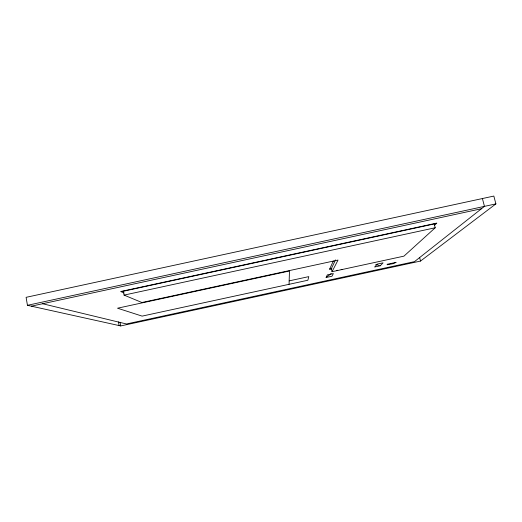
<?xml version="1.0" encoding="UTF-8"?>
<svg xmlns="http://www.w3.org/2000/svg" width="522" height="522" viewBox="0 0 522 522"><rect width="100%" height="100%" fill="white"/><g stroke="black" fill="none" stroke-linecap="round" stroke-linejoin="round"><path stroke-width="0.78" d="M289.058 284.314L289.469 270.996L117.522 308.208L142.108 316.117L307.863 280.249L308.796 276.621L289.162 280.869M333.336 261.026L329.552 269.248L331.92 268.739M326.106 277.508L327.314 274.905L333.356 273.593L331.972 276.236L326.106 277.508L331.202 273.58M434.258 223.951L435.217 227.762L403.943 256.145L332.044 271.701L331.353 268.667L335.529 259.891M332.044 271.701L338.028 260.067L141.906 302.512L124.073 295.106L123.349 291.25M380.225 265.796L383.083 262.834L377.308 264.086L374.62 267.01L380.225 265.796L375.742 264.445M434.676 225.099L436.842 223.083L120.719 291.511L124.164 292.986M420.523 261.065L495.9 203.893L493.832 196.07L26.1 297.331L27.444 305.305L120.739 325.93L420.523 261.065L419.629 257.444M27.444 305.305L495.9 203.893M31.366 306.173L481.467 208.735M121.202 291.713L436.412 223.488M124.073 295.106L435.217 227.762M329.65 269.039L331.353 268.667M42.608 303.739L126.468 323.973L414.461 261.652L484.462 206.373L482.406 198.543M120.06 322.27L120.739 325.93M118.403 321.865L119.094 325.565M387.631 264.197L387.024 264.784L393.183 263.656L396.12 262.357L387.631 264.197M336.71 270.553L337.682 270.279L336.71 270.553M341.212 269.561L342.204 269.365L341.212 269.561"/></g></svg>
